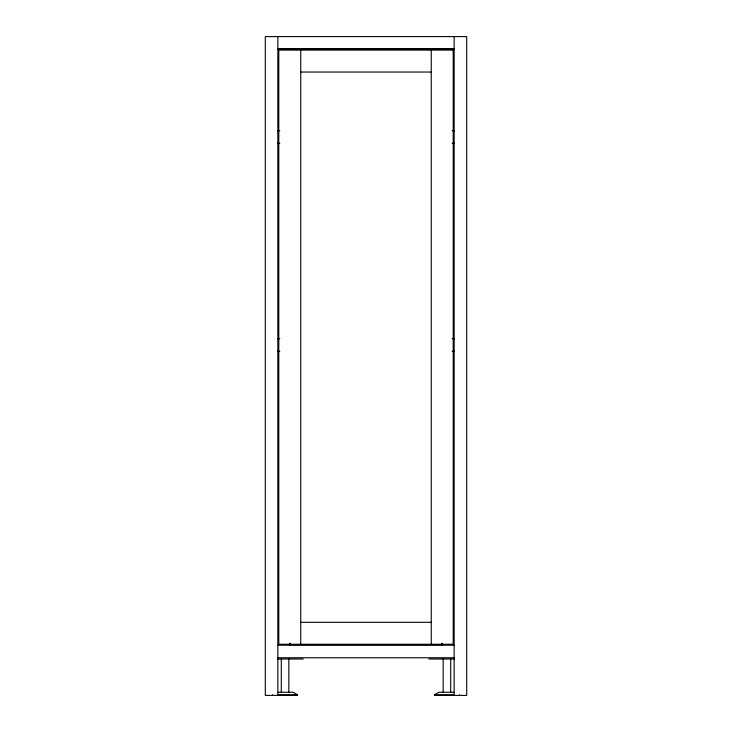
<?xml version="1.0" encoding="UTF-8"?>
<svg xmlns="http://www.w3.org/2000/svg" width="732" height="732" viewBox="0 0 732 732"><rect width="100%" height="100%" fill="white"/><g stroke="black" fill="none" stroke-linecap="round" stroke-linejoin="round"><path stroke-width="1.1" d="M277.529 48.834L454.471 48.834M277.849 49.145L454.151 49.145M300.751 72.047L431.249 72.047M277.529 130.717L279.816 130.717M452.184 130.717L454.471 130.717M277.529 143.262L279.816 143.262M452.184 143.262L454.471 143.262M277.529 338.706L279.816 338.706M452.184 338.706L454.471 338.706M277.529 351.259L279.816 351.259M452.184 351.259L454.471 351.259M300.751 622.301L431.249 622.301M291.025 644.581L440.975 644.581M277.849 645.203L454.151 645.203M277.849 657.757L454.151 657.757M277.492 659.01L303.258 659.01M428.742 659.01L454.508 659.01M278.105 692.262L293.093 692.262L297.613 694.796L278.791 694.796M453.895 692.262L438.907 692.262L434.387 694.796L453.209 694.796M297.613 695.4L265.295 695.4L265.295 36.6L466.705 36.6L466.705 695.4L434.387 695.4M459.486 694.796L459.486 695.4M454.151 36.6L454.151 695.4M450.702 659.01L450.702 692.262M443.171 659.01L443.171 692.262M442.229 643.236L442.229 645.523M441.918 643.236L441.918 645.523M431.249 50.087L431.249 644.261M300.751 50.087L300.751 644.261M290.082 643.236L290.082 645.523M289.771 643.236L289.771 645.523M288.829 659.01L288.829 692.262M281.298 659.01L281.298 692.262M277.849 36.6L277.849 695.4M272.514 694.796L272.514 695.4M453.209 50.087L278.791 50.087L278.791 644.261L453.209 644.261L453.209 50.087"/></g></svg>
